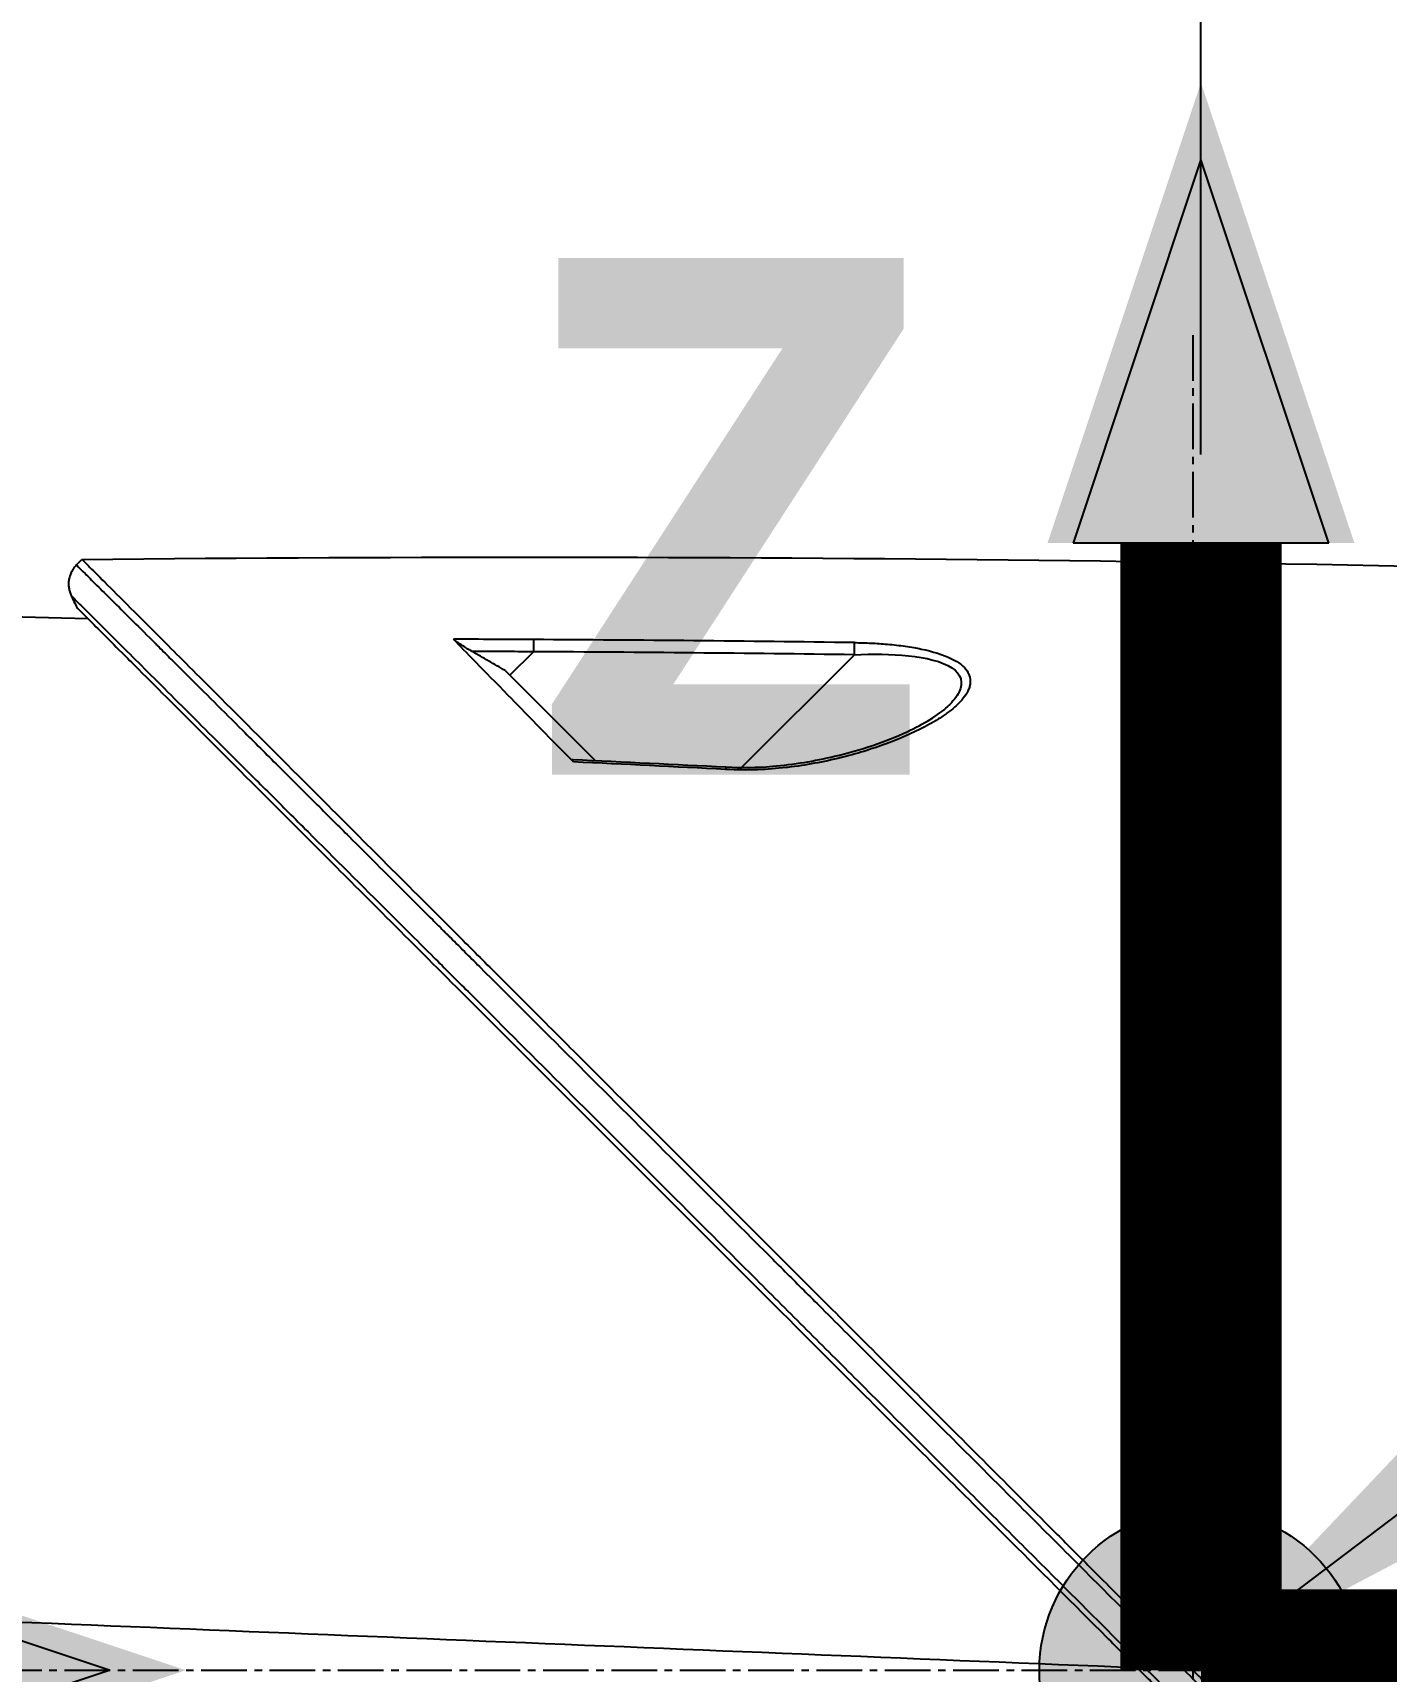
# Model space of a CAD drawing. Header units: millimetres. Extents: x 0 to 4378, y 0 to 2376.
# Drawn here: x 1490.9 to 1541.2, y 1699.1 to 1760 of the extents above; entities that cross this region are included whole.
import ezdxf

# ---------------------------------------------------------------- set-up
doc = ezdxf.new("R2010")
doc.units = ezdxf.units.MM
doc.header["$LTSCALE"] = 0.2
doc.linetypes.add('CENTER2', pattern=[1.125, 0.75, -0.125, 0.125, -0.125])
for name, color, linetype in [('02_Center Line', 1, 'CENTER2'), ('07_Special Line2', 76, 'Continuous'), ('12_Before Rev.Num.', 5, 'Continuous')]:
    doc.layers.add(name, color=color, linetype=linetype)
doc.layers.add('14_Mark', color=7, linetype='Continuous', true_color=0xe03c31)
doc.styles.add('Rainbow-5.0 Style', font='malgunsl.ttf')
doc.dimstyles.new('Rainbow-5.0 Style', dxfattribs={"dimtxt": 4, "dimasz": 2.5, "dimexe": 1, "dimexo": 1, "dimgap": 1, "dimtad": 1, "dimdsep": 46, "dimtxsty": 'Rainbow-5.0 Style', "dimcen": 0, "dimclrd": 251, "dimclre": 251, "dimclrt": 7, "dimazin": 3, "dimtp": 0.1, "dimtm": 0.1, "dimtfac": 0.61, "dimtmove": 0, "dimatfit": 3, "dimfxl": 1, "dimlwd": -1, "dimlwe": -1, "dimarcsym": 1})

# ---------------------------------------------------------------- blocks, each defined once
blk = doc.blocks.new('A$C20a5dee6')
for p, q in [((-152.48, 1137.965), (-152.272, 1138.173)), ((-163.2, 1136.258), (-152.051, 1135.971)), ((-136.37, 1133.866), (-135.496, 1134.741)), ((-127.765, 1130.441), (-123.577, 1134.63)), ((-136.546, 1134.041), (-133.201, 1130.697)), ((-119.28, 1133.751), (-119.28, 1133.751)), ((-127.858, 1130.348), (-127.857, 1130.349)), ((-126.676, 1097.54), (-126.676, 1097.54)), ((-122.009, 1097.349), (-122.009, 1097.349))]:
    blk.add_line(p, q)
for centre, major_axis, ratio, start_param, end_param in [((-142.735, -321.12), (1156.921, -885.229), 0.999556, 2.218747, 2.220785), ((-142.688, -313.612), (1152.819, -878.232), 0.999554, 2.208409, 2.216638), ((-142.612, -325.15), (1032.994, -1031.985), 0.999657, 2.35066, 2.352222), ((-142.572, -318.278), (1028.14, -1027.119), 0.999657, 2.342453, 2.350656), ((-176.743, 201.637), (-433.604, 822.785), 0.999764, 5.746022, 5.752107), ((-112.941, 1098.519), (-0.707, -0.708), 0.014107, 4.712384, 6.026259)]:
    blk.add_ellipse(centre, major_axis=major_axis, ratio=ratio, start_param=start_param, end_param=end_param)
for points in [[(-152.272, 1138.173), (-127.809, 1138.418), (-103.334, 1138.115), (-78.884, 1137.263)], [(-152.674, 1136.828), (-152.604, 1136.679), (-152.533, 1136.531), (-152.463, 1136.383)], [(-135.499, 1135.193), (-135.496, 1135.123), (-135.495, 1134.923), (-135.496, 1134.741)], [(-123.577, 1134.63), (-123.574, 1134.81), (-123.574, 1135.009), (-123.576, 1135.08)], [(-120.102, 1132.713), (-120.104, 1132.712), (-120.105, 1132.71), (-120.107, 1132.709)], [(-134.026, 1130.735), (-132.133, 1130.649), (-130.241, 1130.557), (-128.349, 1130.459)], [(-128.349, 1130.459), (-128.351, 1130.459), (-128.355, 1130.421), (-128.359, 1130.368)], [(-113.064, 1096.984), (-128.709, 1097.623), (-144.354, 1098.261), (-160, 1098.9)], [(-112.082, 1097.661), (-112.214, 1097.793), (-112.346, 1097.924), (-112.478, 1098.056)], [(-113.158, 1097.369), (-113.027, 1097.238), (-112.896, 1097.107), (-112.766, 1096.977)]]:
    blk.add_open_spline(points, degree=3)
for points, knots in [([(-152.478, 1137.964), (-152.512, 1137.93), (-152.544, 1137.892), (-152.573, 1137.852), (-152.603, 1137.812), (-152.63, 1137.769), (-152.654, 1137.723), (-152.678, 1137.678), (-152.699, 1137.63), (-152.716, 1137.58), (-152.734, 1137.531), (-152.747, 1137.479), (-152.756, 1137.427), (-152.765, 1137.375), (-152.77, 1137.322), (-152.77, 1137.27), (-152.771, 1137.217), (-152.767, 1137.165), (-152.76, 1137.114), (-152.752, 1137.063), (-152.741, 1137.013), (-152.727, 1136.965), (-152.713, 1136.917), (-152.695, 1136.871), (-152.674, 1136.828)], [0, 0, 0, 0, 0.125, 0.125, 0.125, 0.25, 0.25, 0.25, 0.375, 0.375, 0.375, 0.5, 0.5, 0.5, 0.625, 0.625, 0.625, 0.75, 0.75, 0.75, 0.875, 0.875, 0.875, 1, 1, 1, 1]), ([(-152.478, 1137.964), (-152.48, 1137.966), (-152.4, 1137.886), (-152.156, 1137.644), (-152.048, 1137.536), (-151.907, 1137.396), (-151.726, 1137.216), (-151.722, 1137.212), (-151.718, 1137.208), (-151.714, 1137.205), (-151.551, 1137.043), (-151.357, 1136.849), (-151.125, 1136.619), (-150.931, 1136.426), (-150.712, 1136.207), (-150.464, 1135.961), (-150.432, 1135.929), (-150.4, 1135.897), (-150.367, 1135.864), (-150.12, 1135.618), (-149.846, 1135.346), (-149.544, 1135.045), (-149.517, 1135.018), (-149.49, 1134.991), (-149.462, 1134.963), (-149.316, 1134.817), (-149.163, 1134.665), (-149.003, 1134.506), (-148.908, 1134.412), (-148.811, 1134.315), (-148.712, 1134.216), (-148.662, 1134.167), (-148.612, 1134.116), (-148.561, 1134.066), (-148.515, 1134.02), (-148.479, 1133.984), (-148.424, 1133.93), (-148.419, 1133.924), (-148.412, 1133.918), (-148.406, 1133.912), (-147.72, 1133.229), (-147.011, 1132.522), (-146.311, 1131.824), (-145.859, 1131.374), (-145.411, 1130.927), (-144.973, 1130.491), (-144.476, 1129.995), (-143.992, 1129.513), (-143.528, 1129.051), (-143.118, 1128.641), (-142.723, 1128.248), (-142.349, 1127.874), (-141.633, 1127.161), (-140.99, 1126.52), (-140.436, 1125.967), (-140.313, 1125.844), (-140.194, 1125.726), (-140.08, 1125.612), (-139.766, 1125.299), (-139.485, 1125.019), (-139.241, 1124.775), (-139.119, 1124.653), (-139.006, 1124.541), (-138.902, 1124.437), (-138.869, 1124.404), (-138.837, 1124.373), (-138.807, 1124.342), (-138.788, 1124.324), (-138.771, 1124.306), (-138.753, 1124.288), (-138.73, 1124.265), (-138.706, 1124.242), (-138.684, 1124.219), (-138.673, 1124.208), (-138.662, 1124.197), (-138.651, 1124.186), (-138.647, 1124.183), (-138.646, 1124.182), (-138.645, 1124.181), (-138.644, 1124.18), (-138.643, 1124.179), (-138.64, 1124.176), (-138.637, 1124.173), (-138.631, 1124.166), (-138.618, 1124.154), (-138.249, 1123.785), (-137.877, 1123.414), (-137.504, 1123.042), (-136.357, 1121.898), (-135.196, 1120.739), (-134.029, 1119.575), (-132.826, 1118.374), (-131.618, 1117.168), (-130.411, 1115.964), (-129.164, 1114.719), (-127.92, 1113.477), (-126.684, 1112.244), (-126.275, 1111.834), (-125.866, 1111.426), (-125.458, 1111.019), (-125.235, 1110.796), (-125.012, 1110.574), (-124.79, 1110.352), (-124.149, 1109.712), (-123.512, 1109.076), (-122.878, 1108.443), (-121.574, 1107.141), (-120.286, 1105.854), (-119.017, 1104.588), (-118.363, 1103.935), (-117.715, 1103.287), (-117.073, 1102.646), (-116.416, 1101.99), (-115.766, 1101.341), (-115.122, 1100.698), (-114.39, 1099.966), (-113.666, 1099.243), (-112.951, 1098.529)], [0.0000275, 0.0000275, 0.0000275, 0.0000275, 0.0859853, 0.0859853, 0.0859853, 0.1241981, 0.1241981, 0.1241981, 0.125, 0.125, 0.125, 0.1589987, 0.1589987, 0.1589987, 0.1875, 0.1875, 0.1875, 0.1911709, 0.1911709, 0.1911709, 0.21875, 0.21875, 0.21875, 0.2212271, 0.2212271, 0.2212271, 0.234375, 0.234375, 0.234375, 0.2421875, 0.2421875, 0.2421875, 0.2460938, 0.2460938, 0.2460938, 0.2496161, 0.2496161, 0.2496161, 0.25, 0.25, 0.25, 0.2912742, 0.2912742, 0.2912742, 0.3179228, 0.3179228, 0.3179228, 0.3481944, 0.3481944, 0.3481944, 0.375, 0.375, 0.375, 0.4261619, 0.4261619, 0.4261619, 0.4375, 0.4375, 0.4375, 0.46875, 0.46875, 0.46875, 0.484375, 0.484375, 0.484375, 0.4893023, 0.4893023, 0.4893023, 0.4921875, 0.4921875, 0.4921875, 0.4960938, 0.4960938, 0.4960938, 0.4980469, 0.4980469, 0.4980469, 0.4986572, 0.4986572, 0.4986572, 0.4992676, 0.4992676, 0.4992676, 0.5, 0.5, 0.5, 0.5215625, 0.5215625, 0.5215625, 0.5877727, 0.5877727, 0.5877727, 0.656049, 0.656049, 0.656049, 0.7265974, 0.7265974, 0.7265974, 0.75, 0.75, 0.75, 0.7627993, 0.7627993, 0.7627993, 0.7996666, 0.7996666, 0.7996666, 0.8755356, 0.8755356, 0.8755356, 0.9146293, 0.9146293, 0.9146293, 0.9545641, 0.9545641, 0.9545641, 1, 1, 1, 1]), ([(-152.272, 1138.173), (-152.272, 1138.173), (-152.208, 1138.108), (-151.955, 1137.855), (-151.765, 1137.666), (-151.02, 1136.92), (-150.291, 1136.192), (-149.108, 1135.008), (-148.83, 1134.73), (-148.205, 1134.106), (-147.854, 1133.754), (-146.505, 1132.406), (-145.409, 1131.309), (-143.912, 1129.812), (-143.592, 1129.493), (-142.518, 1128.419), (-141.742, 1127.642), (-140.081, 1125.982), (-139.193, 1125.094), (-137.812, 1123.713), (-137.334, 1123.235), (-136.351, 1122.252), (-135.844, 1121.745), (-134.802, 1120.703), (-134.266, 1120.166), (-132.573, 1118.474), (-131.398, 1117.299), (-129.588, 1115.489), (-128.963, 1114.864), (-127.677, 1113.578), (-127.017, 1112.918), (-125.663, 1111.564), (-124.968, 1110.869), (-123.915, 1109.816), (-123.558, 1109.459), (-122.455, 1108.356), (-121.706, 1107.607), (-119.325, 1105.227), (-117.684, 1103.584), (-115.635, 1101.537), (-115.233, 1101.135), (-114.294, 1100.196), (-113.757, 1099.658), (-112.865, 1098.766), (-112.538, 1098.44), (-112.104, 1098.006), (-112.041, 1097.943), (-111.903, 1097.804), (-111.831, 1097.732), (-111.506, 1097.407), (-111.311, 1097.212), (-110.958, 1096.859), (-110.862, 1096.763), (-110.576, 1096.477), (-110.43, 1096.331), (-110.12, 1096.022), (-109.968, 1095.87), (-109.715, 1095.617), (-109.615, 1095.516), (-109.425, 1095.326), (-109.343, 1095.245), (-109.146, 1095.048), (-109.04, 1094.941), (-108.842, 1094.743), (-108.752, 1094.653), (-107.395, 1093.298), (-106.131, 1092.033), (-104.064, 1089.965), (-103.259, 1089.16), (-101.689, 1087.591), (-100.923, 1086.825), (-99.793, 1085.694), (-99.425, 1085.327), (-98.325, 1084.226), (-97.593, 1083.495), (-94.132, 1080.034), (-91.461, 1077.363), (-88.764, 1074.666), (-88.627, 1074.529), (-88.354, 1074.256), (-88.218, 1074.12), (-87.948, 1073.85), (-87.813, 1073.715), (-87.572, 1073.474), (-87.465, 1073.367), (-86.813, 1072.716), (-86.272, 1072.174), (-85.588, 1071.49), (-85.437, 1071.339), (-85.157, 1071.059), (-85.027, 1070.929), (-84.767, 1070.669), (-84.637, 1070.539), (-84.342, 1070.244), (-84.177, 1070.08), (-83.857, 1069.76), (-83.702, 1069.605), (-83.374, 1069.276), (-83.202, 1069.104), (-82.951, 1068.853), (-82.873, 1068.775), (-82.683, 1068.585), (-82.571, 1068.473), (-82.33, 1068.232), (-82.2, 1068.102), (-81.885, 1067.787), (-81.7, 1067.602), (-81.32, 1067.222), (-81.126, 1067.028), (-80.542, 1066.444), (-80.157, 1066.059), (-79.688, 1065.591), (-79.6, 1065.502), (-79.371, 1065.274), (-79.233, 1065.135), (-78.947, 1064.849), (-78.801, 1064.703), (-78.5, 1064.403), (-78.346, 1064.248), (-78.041, 1063.943), (-77.89, 1063.793), (-77.598, 1063.5), (-77.456, 1063.358), (-77.039, 1062.942), (-76.769, 1062.672), (-76.255, 1062.158), (-76.011, 1061.913), (-75.547, 1061.449), (-75.327, 1061.229), (-74.711, 1060.613), (-74.326, 1060.229), (-73.64, 1059.543), (-73.334, 1059.236), (-72.79, 1058.692), (-72.549, 1058.451), (-72.122, 1058.025), (-71.934, 1057.836), (-71.678, 1057.581), (-71.603, 1057.505), (-71.391, 1057.294), (-71.261, 1057.164), (-70.925, 1056.827), (-70.735, 1056.638), (-70.325, 1056.228), (-70.138, 1056.041), (-69.95, 1055.853), (-69.903, 1055.806), (-69.857, 1055.759), (-69.845, 1055.748), (-69.83, 1055.732), (-69.826, 1055.729), (-69.826, 1055.729)], [-21.000836, -21.000836, -21.000836, -21.000836, -20.328863, -20.328863, -19.655828, -19.655828, -18.308332, -18.308332, -17.924512, -17.924512, -17.485993, -17.485993, -16.316696, -16.316696, -16.006668, -16.006668, -15.296307, -15.296307, -14.534305, -14.534305, -14.139555, -14.139555, -13.730091, -13.730091, -13.30546, -13.30546, -12.401825, -12.401825, -11.929878, -11.929878, -11.437802, -11.437802, -10.9252, -10.9252, -10.663362, -10.663362, -10.117833, -10.117833, -8.934625, -8.934625, -8.645977, -8.645977, -8.260408, -8.260408, -8.006475, -8.006475, -7.961161, -7.961161, -7.91407, -7.91407, -7.778509, -7.778509, -7.724161, -7.724161, -7.666804, -7.666804, -7.602838, -7.602838, -7.565627, -7.565627, -7.532521, -7.532521, -7.488032, -7.488032, -7.450837, -7.450837, -6.924212, -6.924212, -6.587553, -6.587553, -6.265466, -6.265466, -6.109966, -6.109966, -5.79866, -5.79866, -4.627003, -4.627003, -4.564096, -4.564096, -4.501625, -4.501625, -4.439084, -4.439084, -4.389917, -4.389917, -4.135415, -4.135415, -4.06302, -4.06302, -4.00074, -4.00074, -3.938004, -3.938004, -3.858125, -3.858125, -3.782258, -3.782258, -3.697501, -3.697501, -3.658476, -3.658476, -3.601749, -3.601749, -3.53559, -3.53559, -3.439968, -3.439968, -3.337887, -3.337887, -3.131131, -3.131131, -3.082568, -3.082568, -3.005474, -3.005474, -2.922888, -2.922888, -2.834293, -2.834293, -2.74619, -2.74619, -2.661641, -2.661641, -2.496608, -2.496608, -2.34096, -2.34096, -2.194458, -2.194458, -1.921626, -1.921626, -1.681164, -1.681164, -1.470918, -1.470918, -1.287493, -1.287493, -1.207074, -1.207074, -1.056347, -1.056347, -0.792008, -0.792008, -0.395398, -0.395398, -0.197631, -0.197631, -0.099394, -0.099394, 0, 0, 0, 0]), ([(-152.674, 1136.828), (-152.675, 1136.828), (-152.568, 1136.721), (-152.358, 1136.512), (-152.246, 1136.4), (-152.105, 1136.26), (-151.936, 1136.091), (-151.767, 1135.923), (-151.57, 1135.726), (-151.347, 1135.504), (-151.124, 1135.282), (-150.875, 1135.034), (-150.603, 1134.762), (-150.33, 1134.49), (-150.033, 1134.194), (-149.715, 1133.876), (-149.396, 1133.558), (-149.055, 1133.218), (-148.695, 1132.859), (-148.058, 1132.224), (-147.362, 1131.529), (-146.615, 1130.784), (-146.192, 1130.361), (-145.752, 1129.923), (-145.298, 1129.47), (-144.837, 1129.01), (-144.362, 1128.536), (-143.874, 1128.049), (-142.904, 1127.08), (-141.883, 1126.061), (-140.824, 1125.003), (-140.297, 1124.477), (-139.76, 1123.942), (-139.215, 1123.398), (-138.791, 1122.974), (-138.362, 1122.545), (-137.928, 1122.112), (-136.812, 1120.997), (-135.665, 1119.852), (-134.495, 1118.683), (-133.323, 1117.513), (-132.128, 1116.32), (-130.916, 1115.109), (-129.703, 1113.897), (-128.472, 1112.667), (-127.228, 1111.425), (-126.606, 1110.803), (-125.98, 1110.179), (-125.352, 1109.551), (-124.724, 1108.923), (-124.093, 1108.293), (-123.46, 1107.66), (-122.193, 1106.395), (-120.917, 1105.12), (-119.636, 1103.84), (-118.995, 1103.2), (-118.353, 1102.559), (-117.71, 1101.916), (-117.066, 1101.274), (-116.422, 1100.63), (-115.778, 1099.986), (-115.061, 1099.27), (-114.344, 1098.554), (-113.627, 1097.837)], [0, 0, 0, 0, 0.0671031, 0.0671031, 0.0671031, 0.1029277, 0.1029277, 0.1029277, 0.1387919, 0.1387919, 0.1387919, 0.1747111, 0.1747111, 0.1747111, 0.2106779, 0.2106779, 0.2106779, 0.2467042, 0.2467042, 0.2467042, 0.3103939, 0.3103939, 0.3103939, 0.3465771, 0.3465771, 0.3465771, 0.383319, 0.383319, 0.383319, 0.4564224, 0.4564224, 0.4564224, 0.4927866, 0.4927866, 0.4927866, 0.5210907, 0.5210907, 0.5210907, 0.5939582, 0.5939582, 0.5939582, 0.6669229, 0.6669229, 0.6669229, 0.7399622, 0.7399622, 0.7399622, 0.7765034, 0.7765034, 0.7765034, 0.8130598, 0.8130598, 0.8130598, 0.886194, 0.886194, 0.886194, 0.9227702, 0.9227702, 0.9227702, 0.9593497, 0.9593497, 0.9593497, 1, 1, 1, 1]), ([(-152.463, 1136.383), (-152.463, 1136.383), (-152.433, 1136.353), (-152.315, 1136.235), (-152.227, 1136.147), (-152.091, 1136.01), (-152.071, 1135.991), (-152.051, 1135.971)], [0, 0, 0, 0, 0.2643321, 0.2643321, 0.528758, 0.528758, 0.5707059, 0.5707059, 0.5707059, 0.5707059]), ([(-152.463, 1136.383), (-152.463, 1136.383), (-152.463, 1136.383), (-151.702, 1135.622), (-151.259, 1135.179), (-150.525, 1134.445), (-150.352, 1134.272), (-148.708, 1132.628), (-146.653, 1130.573), (-143.572, 1127.492), (-142.861, 1126.781), (-140.383, 1124.303), (-138.504, 1122.424), (-135.501, 1119.421), (-134.423, 1118.343), (-132.16, 1116.08), (-130.969, 1114.889), (-128.452, 1112.372), (-127.121, 1111.041), (-124.316, 1108.236), (-122.838, 1106.758), (-120.577, 1104.497), (-119.801, 1103.722), (-117.721, 1101.641), (-116.411, 1100.332), (-114.783, 1098.703), (-114.457, 1098.378), (-113.924, 1097.844), (-113.726, 1097.647), (-113.315, 1097.236), (-113.157, 1097.078), (-112.816, 1096.736), (-112.636, 1096.556), (-112.299, 1096.22), (-112.143, 1096.064), (-111.705, 1095.626), (-111.424, 1095.345), (-111.065, 1094.985), (-110.986, 1094.907), (-110.816, 1094.736), (-110.726, 1094.647), (-110.416, 1094.337), (-110.262, 1094.183), (-109.663, 1093.584), (-109.255, 1093.176), (-107.199, 1091.12), (-105.542, 1089.463), (-103.138, 1087.059), (-102.378, 1086.299), (-100.164, 1084.084), (-98.716, 1082.637), (-95.975, 1079.896), (-94.676, 1078.597), (-92.808, 1076.729), (-92.225, 1076.146), (-90.515, 1074.436), (-89.4, 1073.321), (-87.297, 1071.218), (-86.305, 1070.227), (-84.445, 1068.366), (-83.571, 1067.492), (-82.332, 1066.254), (-81.946, 1065.867), (-81.209, 1065.131), (-80.859, 1064.78), (-79.866, 1063.788), (-79.244, 1063.165), (-78.119, 1062.041), (-77.613, 1061.534), (-76.282, 1060.203), (-75.505, 1059.426), (-74.558, 1058.479), (-74.312, 1058.233), (-73.672, 1057.593), (-73.309, 1057.23), (-72.512, 1056.433), (-72.144, 1056.065), (-71.832, 1055.753), (-71.777, 1055.698), (-71.659, 1055.581), (-71.606, 1055.527), (-71.535, 1055.456), (-71.517, 1055.438), (-71.517, 1055.438)], [-15.738203, -15.738203, -15.738203, -15.738203, -14.793481, -14.793481, -14.173934, -14.173934, -13.996984, -13.996984, -12.579476, -12.579476, -12.176243, -12.176243, -11.215253, -11.215253, -10.695697, -10.695697, -10.142358, -10.142358, -9.539575, -9.539575, -8.883963, -8.883963, -8.543526, -8.543526, -7.972636, -7.972636, -7.829924, -7.829924, -7.73886, -7.73886, -7.680875, -7.680875, -7.616244, -7.616244, -7.560081, -7.560081, -7.459116, -7.459116, -7.430908, -7.430908, -7.397967, -7.397967, -7.318024, -7.318024, -7.146824, -7.146824, -6.455961, -6.455961, -6.135134, -6.135134, -5.518203, -5.518203, -4.951279, -4.951279, -4.691225, -4.691225, -4.182012, -4.182012, -3.710062, -3.710062, -3.272291, -3.272291, -3.069642, -3.069642, -2.879581, -2.879581, -2.522736, -2.522736, -2.208798, -2.208798, -1.659444, -1.659444, -1.453529, -1.453529, -1.091939, -1.091939, -0.546675, -0.546675, -0.410051, -0.410051, -0.205023, -0.205023, 0, 0, 0, 0]), ([(-137.777, 1134.751), (-137.919, 1134.833), (-138.051, 1134.913), (-138.242, 1135.035), (-138.308, 1135.08), (-138.385, 1135.136), (-138.407, 1135.153), (-138.443, 1135.183), (-138.457, 1135.195), (-138.467, 1135.206)], [0, 0, 0, 0, 0.049407, 0.049407, 0.0845377, 0.0845377, 0.1006426, 0.1006426, 0.1144911, 0.1144911, 0.1144911, 0.1144911]), ([(-134.011, 1130.646), (-135.021, 1131.655), (-135.83, 1132.502), (-137.348, 1134.056), (-138.031, 1134.746), (-138.467, 1135.206)], [0.000003, 0.000003, 0.000003, 0.000003, 0.596138, 0.596138, 1.498187, 1.498187, 1.498187, 1.498187]), ([(-123.576, 1135.08), (-123.363, 1135.077), (-123.153, 1135.071), (-122.948, 1135.061), (-122.743, 1135.051), (-122.576, 1135.04), (-122.346, 1135.02), (-122.117, 1135), (-121.898, 1134.975), (-121.689, 1134.945), (-121.574, 1134.929), (-121.471, 1134.913), (-121.365, 1134.894), (-121.279, 1134.879), (-121.191, 1134.863), (-121.094, 1134.842), (-120.663, 1134.753), (-120.285, 1134.64), (-119.962, 1134.482), (-119.83, 1134.417), (-119.711, 1134.344), (-119.614, 1134.268), (-119.413, 1134.109), (-119.327, 1133.953), (-119.29, 1133.801), (-119.263, 1133.691), (-119.266, 1133.564), (-119.295, 1133.45), (-119.301, 1133.428), (-119.307, 1133.408), (-119.314, 1133.389), (-119.331, 1133.337), (-119.355, 1133.284), (-119.384, 1133.232), (-119.4, 1133.202), (-119.418, 1133.173), (-119.437, 1133.143), (-119.492, 1133.059), (-119.574, 1132.959), (-119.639, 1132.889), (-119.769, 1132.748), (-119.931, 1132.608), (-120.123, 1132.467), (-120.22, 1132.395), (-120.334, 1132.318), (-120.451, 1132.244), (-120.566, 1132.173), (-120.683, 1132.104), (-120.79, 1132.044), (-121.224, 1131.802), (-121.744, 1131.566), (-122.299, 1131.356), (-122.836, 1131.153), (-123.378, 1130.981), (-124.006, 1130.823), (-124.027, 1130.818), (-124.047, 1130.813), (-124.068, 1130.807), (-124.396, 1130.727), (-124.726, 1130.655), (-125.058, 1130.595), (-125.39, 1130.534), (-125.689, 1130.487), (-126.064, 1130.443), (-126.082, 1130.441), (-126.099, 1130.439), (-126.117, 1130.437), (-126.472, 1130.396), (-126.795, 1130.37), (-127.171, 1130.355), (-127.191, 1130.355), (-127.211, 1130.354), (-127.231, 1130.353), (-127.598, 1130.341), (-127.9, 1130.344), (-128.359, 1130.368)], [0, 0, 0, 0, 0.03125, 0.03125, 0.03125, 0.0625, 0.0625, 0.0625, 0.09375, 0.09375, 0.09375, 0.110985, 0.110985, 0.110985, 0.125, 0.125, 0.125, 0.1875, 0.1875, 0.1875, 0.213151, 0.213151, 0.213151, 0.266654, 0.266654, 0.266654, 0.305187, 0.305187, 0.305187, 0.3125, 0.3125, 0.3125, 0.332554, 0.332554, 0.332554, 0.34375, 0.34375, 0.34375, 0.375, 0.375, 0.375, 0.4375, 0.4375, 0.4375, 0.469225, 0.469225, 0.469225, 0.5, 0.5, 0.5, 0.625, 0.625, 0.625, 0.746043, 0.746043, 0.746043, 0.75, 0.75, 0.75, 0.8125, 0.8125, 0.8125, 0.875, 0.875, 0.875, 0.877935, 0.877935, 0.877935, 0.9375, 0.9375, 0.9375, 0.940676, 0.940676, 0.940676, 1, 1, 1, 1]), ([(-136.546, 1134.041), (-136.751, 1134.159), (-136.956, 1134.277), (-137.366, 1134.514), (-137.571, 1134.632), (-137.777, 1134.751)], [-0.1420846, -0.1420846, -0.1420846, -0.1420846, -0.071052, -0.071052, 0, 0, 0, 0]), ([(-123.577, 1134.63), (-122.887, 1134.664), (-122.211, 1134.659), (-120.921, 1134.524), (-120.321, 1134.386), (-119.594, 1133.911), (-119.522, 1133.576), (-119.773, 1133.066), (-119.918, 1132.888), (-120.102, 1132.713)], [0, 0, 0, 0, 0.125, 0.125, 0.25, 0.25, 0.375, 0.375, 0.4429497, 0.4429497, 0.4429497, 0.4429497]), ([(-128.349, 1130.459), (-127.773, 1130.43), (-127.19, 1130.438), (-125.827, 1130.551), (-125.048, 1130.684), (-123.336, 1131.09), (-122.405, 1131.402), (-121.007, 1132.053), (-120.449, 1132.385), (-120.108, 1132.708)], [0, 0, 0, 0, 0.1731548, 0.1731548, 0.4163571, 0.4163571, 0.7396751, 0.7396751, 0.9899824, 0.9899824, 0.9899824, 0.9899824]), ([(-134.011, 1130.646), (-134.021, 1130.656), (-134.03, 1130.666), (-134.045, 1130.684), (-134.05, 1130.692), (-134.06, 1130.712), (-134.06, 1130.722), (-134.05, 1130.733), (-134.04, 1130.735), (-134.026, 1130.735)], [0.00000015, 0.00000015, 0.00000015, 0.00000015, 0.00611289, 0.00611289, 0.01218263, 0.01218263, 0.02278958, 0.02278958, 0.03285016, 0.03285016, 0.03285016, 0.03285016]), ([(-113.627, 1097.837), (-113.614, 1097.824), (-113.601, 1097.811), (-113.587, 1097.797), (-113.444, 1097.654), (-113.301, 1097.511), (-113.158, 1097.369)], [0, 0, 0, 0, 0.084771, 0.084771, 0.084771, 1, 1, 1, 1]), ([(-112.478, 1098.056), (-112.514, 1098.02), (-112.551, 1097.983), (-112.588, 1097.946), (-112.625, 1097.909), (-112.662, 1097.871), (-112.699, 1097.834), (-112.736, 1097.797), (-112.773, 1097.76), (-112.808, 1097.725), (-112.843, 1097.689), (-112.877, 1097.655), (-112.909, 1097.623), (-112.94, 1097.591), (-112.969, 1097.561), (-112.996, 1097.534), (-113.023, 1097.507), (-113.047, 1097.483), (-113.068, 1097.462), (-113.089, 1097.44), (-113.107, 1097.422), (-113.122, 1097.406), (-113.137, 1097.391), (-113.149, 1097.378), (-113.158, 1097.369)], [0, 0, 0, 0, 0.125, 0.125, 0.125, 0.25, 0.25, 0.25, 0.375, 0.375, 0.375, 0.5, 0.5, 0.5, 0.625, 0.625, 0.625, 0.75, 0.75, 0.75, 0.875, 0.875, 0.875, 1, 1, 1, 1]), ([(-112.082, 1097.661), (-112.118, 1097.625), (-112.155, 1097.588), (-112.192, 1097.551), (-112.23, 1097.514), (-112.267, 1097.476), (-112.304, 1097.439), (-112.341, 1097.402), (-112.378, 1097.366), (-112.413, 1097.33), (-112.448, 1097.295), (-112.482, 1097.261), (-112.514, 1097.229), (-112.546, 1097.197), (-112.576, 1097.168), (-112.602, 1097.141), (-112.629, 1097.114), (-112.653, 1097.09), (-112.674, 1097.068), (-112.696, 1097.047), (-112.714, 1097.029), (-112.729, 1097.013), (-112.744, 1096.998), (-112.757, 1096.986), (-112.766, 1096.977)], [0, 0, 0, 0, 0.125, 0.125, 0.125, 0.25, 0.25, 0.25, 0.375, 0.375, 0.375, 0.5, 0.5, 0.5, 0.625, 0.625, 0.625, 0.75, 0.75, 0.75, 0.875, 0.875, 0.875, 1, 1, 1, 1]), ([(-110.345, 1095.924), (-110.635, 1096.214), (-110.924, 1096.503), (-111.214, 1096.793), (-111.503, 1097.082), (-111.793, 1097.372), (-112.082, 1097.661)], [0, 0, 0, 0, 0.499983, 0.499983, 0.499983, 1, 1, 1, 1]), ([(-112.766, 1096.977), (-112.476, 1096.687), (-112.187, 1096.398), (-111.897, 1096.108), (-111.608, 1095.819), (-111.319, 1095.529), (-111.029, 1095.24)], [0, 0, 0, 0, 0.500049, 0.500049, 0.500049, 1, 1, 1, 1])]:
    blk.add_open_spline(points, degree=3, knots=knots)
blk.add_rational_spline([(-112.478, 1098.056), (-112.635, 1098.214), (-112.793, 1098.371), (-112.951, 1098.529)], [1, 1.00000000001, 1.00000000007, 1], degree=3)
at = {"layer": '02_Center Line', "ltscale": 11.288275}
for p, q in [((-111, 1146.504), (-111, 922.103)), ((-216.417, 1096.9), (-50.539, 1096.9))]:
    blk.add_line(p, q, dxfattribs=at)
blk = doc.blocks.new('*D148')
at = {"color": 251, "linetype": 'ByBlock', "transparency": 16777216}
for p, q in [((1437.646, 1733.632), (1437.646, 1816.218)), ((1534.346, 1744.324), (1534.346, 1816.218)), ((1447.646, 1812.218), (1524.346, 1812.218))]:
    blk.add_line(p, q, dxfattribs=at)
at = {"color": 251, "transparency": 16777216}
for points in [[(1447.646, 1813.885), (1447.646, 1810.551), (1437.646, 1812.218)], [(1524.346, 1813.885), (1524.346, 1810.551), (1534.346, 1812.218)]]:
    blk.add_solid(points, dxfattribs=at)
at = {"layer": 'Defpoints', "color": 0, "transparency": 16777216}
for p in [(1534.346, 1812.218), (1534.346, 1740.324), (1437.646, 1729.632)]:
    blk.add_point(p, dxfattribs=at)
at = {"color": 7, "transparency": 16777216, "insert": (1485.996, 1824.49), "char_height": 16, "attachment_point": 5, "style": 'Rainbow-5.0 Style'}
blk.add_mtext('96.7', dxfattribs=at)
blk = doc.blocks.new('*D149')
at = {"color": 251, "linetype": 'ByBlock', "transparency": 16777216}
for p, q in [((1534.346, 1744.324), (1534.346, 1816.218)), ((1645.046, 1633.624), (1645.046, 1816.218)), ((1544.346, 1812.218), (1635.046, 1812.218))]:
    blk.add_line(p, q, dxfattribs=at)
at = {"color": 251, "transparency": 16777216}
for points in [[(1544.346, 1813.885), (1544.346, 1810.551), (1534.346, 1812.218)], [(1635.046, 1813.885), (1635.046, 1810.551), (1645.046, 1812.218)]]:
    blk.add_solid(points, dxfattribs=at)
at = {"layer": 'Defpoints', "color": 0, "transparency": 16777216}
for p in [(1645.046, 1812.218), (1534.346, 1740.324), (1645.046, 1629.624)]:
    blk.add_point(p, dxfattribs=at)
at = {"color": 7, "transparency": 16777216, "insert": (1589.696, 1824.539), "char_height": 16, "attachment_point": 5, "style": 'Rainbow-5.0 Style'}
blk.add_mtext('110.7', dxfattribs=at)
blk = doc.blocks.new('A$C46360d6a')
at = {"layer": '07_Special Line2'}
blk.add_hatch(color=256, dxfattribs=at).paths.add_polyline_path([(49.156, 0), (34.9, 4.752), (34.9, -4.752)])
for p, q in [((46.78, 0), (34.9, 3.96)), ((34.9, -3.96), (46.78, 0))]:
    blk.add_line(p, q, dxfattribs=at)
blk = doc.blocks.new('A$Cc9315064')
at = {"layer": '12_Before Rev.Num.'}
blk.add_hatch(color=256, dxfattribs=at).paths.add_polyline_path([(0, 49.156), (-4.752, 34.9), (4.752, 34.9)])
at = {"layer": '14_Mark'}
h = blk.add_hatch(color=256, dxfattribs=at)
h.dxf.hatch_style = 1
h.paths.add_polyline_path([(5, 0, 1), (-5, 0, 1)])
at = {"layer": '07_Special Line2', "const_width": 5}
blk.add_lwpolyline([(34.9, 0), (0, 0)], dxfattribs=at)
at = {"layer": '12_Before Rev.Num.'}
for p, q in [((0, 46.78), (-3.96, 34.9)), ((3.96, 34.9), (0, 46.78)), ((3.96, 34.9), (-3.96, 34.9))]:
    blk.add_line(p, q, dxfattribs=at)
at = {"layer": '12_Before Rev.Num.', "const_width": 5}
blk.add_lwpolyline([(0, 34.9), (0, 0)], dxfattribs=at)
at = {"layer": '14_Mark'}
blk.add_circle((0, 0), 5, dxfattribs=at)
at = {"layer": '12_Before Rev.Num.', "insert": (-20.587, 35.725), "char_height": 16, "attachment_point": 4, "style": 'Rainbow-5.0 Style'}
blk.add_mtext('{\\fMalgun Gothic Semilight|b1|i0|c129|p50;Z}', dxfattribs=at)

msp = doc.modelspace()

# ---------------------------------------------------------------- block references
at = {"xscale": 1.2, "yscale": 1.2, "zscale": 1.2}
for name, p in [('A$C46360d6a', (1437.646, 1699.157)), ('A$Cc9315064', (1534.346, 1699.157))]:
    msp.add_blockref(name, p, dxfattribs=at)
msp.add_blockref('A$C20a5dee6', (1645.046, 602.257))

# ---------------------------------------------------------------- dimensions: what is measured, and where the dimension line sits
for base, p1, p2, picture, middle in [((1534.346, 1812.218), (1437.646, 1729.632), (1534.346, 1740.324), '*D148', (1485.996, 1824.49)), ((1645.046, 1812.218), (1534.346, 1740.324), (1645.046, 1629.624), '*D149', (1589.696, 1824.539))]:
    dim = msp.add_linear_dim(base=base, p1=p1, p2=p2, dimstyle='Rainbow-5.0 Style', override={"dimscale": 4, "dimtol": 0, "dimlim": 0, "dimtp": 0.1, "dimtm": 0.1, "dimtfac": 0.61, "dimtdec": 2, "dimtolj": 0, "dimtzin": 8})
    dim.commit()
    dim.dimension.update_dxf_attribs({"geometry": picture, "text_midpoint": middle})

# ---------------------------------------------------------------- leaders
at = {"annotation_type": 0, "has_hookline": 1, "hookline_direction": 0, "text_width": 122.213}
msp.add_leader([(1534.025, 1699.157), (1694.386, 1820.739), (1706.886, 1820.739)], dimstyle='Rainbow-5.0 Style', override={"dimscale": 5, "dimgap": 1, "dimtad": 1}, dxfattribs=at)

doc.saveas('drawing.dxf')
